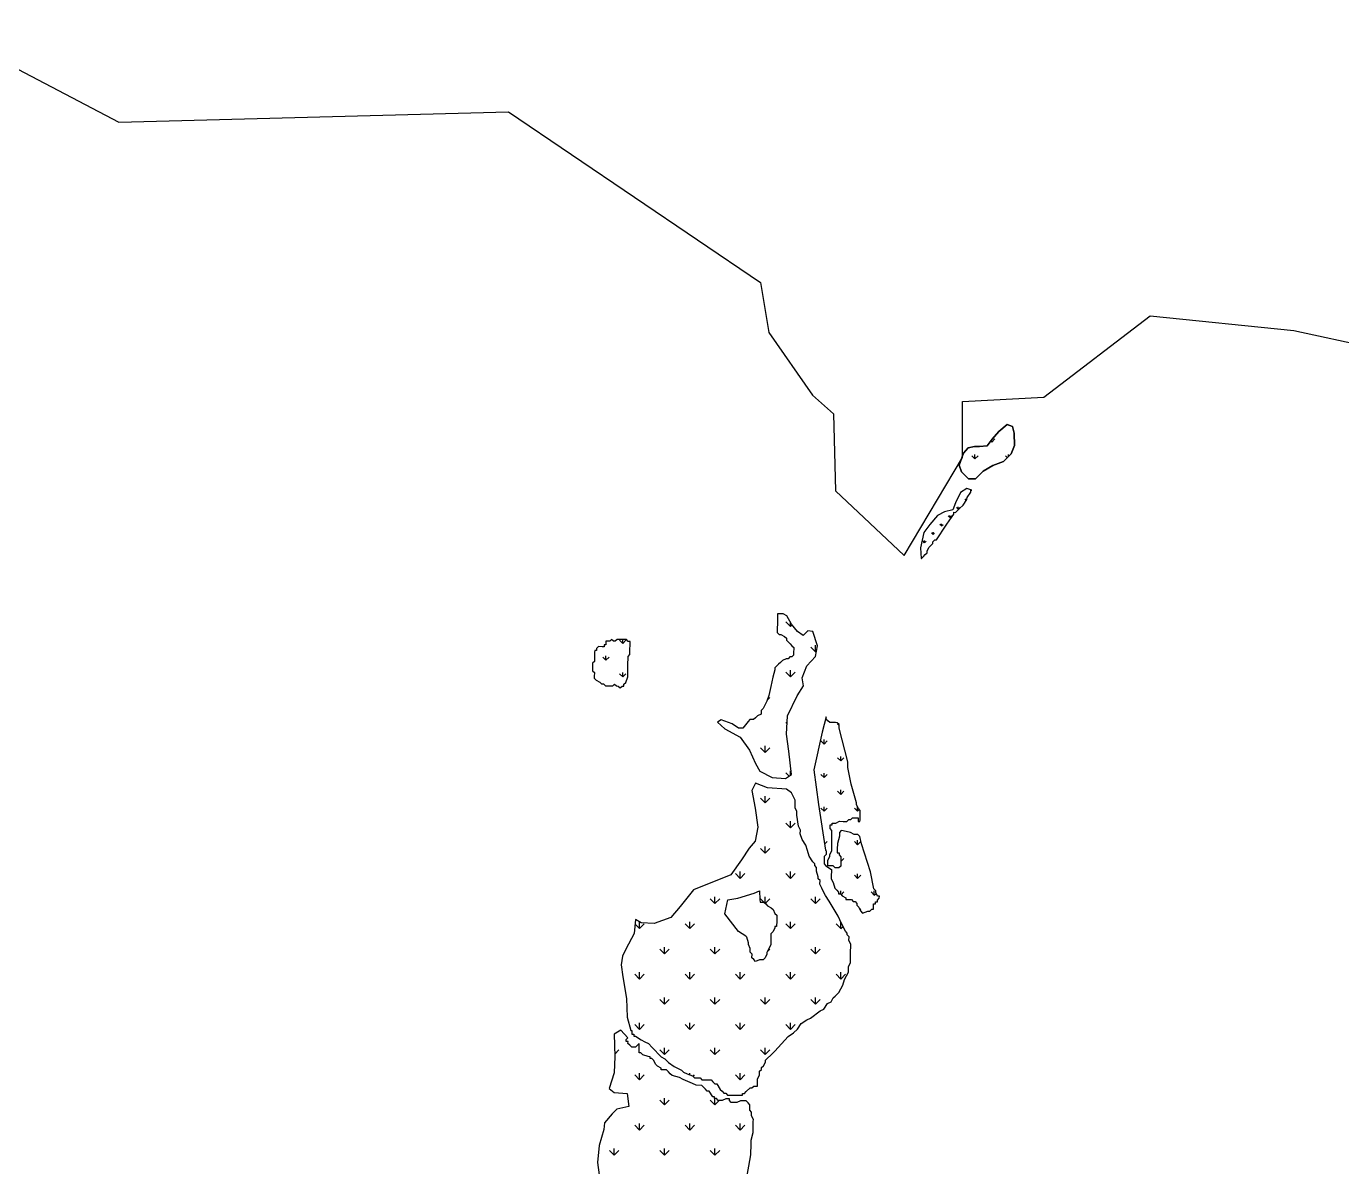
# Model space of a CAD drawing. Header units: metres. Extents: x 266585 to 279238, y 2117616 to 2127268.
# Drawn here: x 270035 to 272851, y 2122639 to 2125080 of the extents above; entities that cross this region are included whole.
import ezdxf

# ---------------------------------------------------------------- set-up
doc = ezdxf.new("R2010")
doc.units = ezdxf.units.M
doc.layers.add('MANGROOVES', color=112, linetype='Continuous')
doc.layers.add('village', color=3, linetype='Continuous')

msp = doc.modelspace()

# ---------------------------------------------------------------- linework, layer by layer
at = {"layer": 'MANGROOVES'}
for p, q in [((272117, 2124212.2), (272135.1, 2124227.5)), ((272135.1, 2124227.5), (272117, 2124212.2)), ((272135.1, 2124227.5), (272146.4, 2124223.4)), ((272146.4, 2124223.4), (272135.1, 2124227.5)), ((272102.7, 2124196), (272117, 2124212.2)), ((272117, 2124212.2), (272102.7, 2124196)), ((272146.4, 2124223.4), (272149.7, 2124208.6)), ((272149.7, 2124208.6), (272146.4, 2124223.4)), ((272149.7, 2124208.6), (272150.1, 2124182.5)), ((272150.1, 2124182.5), (272149.7, 2124208.6)), ((272041.1, 2124165.7), (272051, 2124177.3)), ((272051, 2124177.3), (272041.1, 2124165.7)), ((272051, 2124177.3), (272064.7, 2124180.6)), ((272064.7, 2124180.6), (272051, 2124177.3)), ((272064.7, 2124180.6), (272075.6, 2124180.4)), ((272075.6, 2124180.4), (272064.7, 2124180.6)), ((272075.6, 2124180.4), (272092, 2124181.4)), ((272092, 2124181.4), (272075.6, 2124180.4)), ((272092, 2124181.4), (272102.7, 2124196)), ((272102.7, 2124196), (272092, 2124181.4)), ((272150.1, 2124182.5), (272143.2, 2124164.2)), ((272143.2, 2124164.2), (272150.1, 2124182.5)), ((272031.7, 2124140.2), (272041.1, 2124165.7)), ((272041.1, 2124165.7), (272031.7, 2124140.2)), ((272126.6, 2124148.1), (272103.8, 2124139.5)), ((272103.8, 2124139.5), (272126.6, 2124148.1)), ((272143.2, 2124164.2), (272126.6, 2124148.1)), ((272126.6, 2124148.1), (272143.2, 2124164.2)), ((272037, 2124126.1), (272031.7, 2124140.2)), ((272031.7, 2124140.2), (272037, 2124126.1)), ((272051.6, 2124111.1), (272037, 2124126.1)), ((272037, 2124126.1), (272051.6, 2124111.1)), ((272083.4, 2124127.3), (272066.8, 2124110.8)), ((272066.8, 2124110.8), (272083.4, 2124127.3)), ((272103.8, 2124139.5), (272083.4, 2124127.3)), ((272083.4, 2124127.3), (272103.8, 2124139.5)), ((272048.6, 2124090.3), (272034.8, 2124081.9)), ((272048.6, 2124090.3), (272034.8, 2124081.9)), ((272058.8, 2124086.6), (272048.6, 2124090.3)), ((272058.8, 2124086.6), (272048.6, 2124090.3)), ((272066.8, 2124110.8), (272051.6, 2124111.1)), ((272051.6, 2124111.1), (272066.8, 2124110.8)), ((272056.9, 2124082.6), (272057, 2124086.6)), ((272056.9, 2124082.6), (272057, 2124086.6)), ((272057, 2124086.6), (272058.8, 2124086.6)), ((272057, 2124086.6), (272058.8, 2124086.6)), ((272023.9, 2124059.9), (272018.7, 2124044.8)), ((272023.9, 2124059.9), (272018.7, 2124044.8)), ((272034.8, 2124081.9), (272023.9, 2124059.9)), ((272034.8, 2124081.9), (272023.9, 2124059.9)), ((272040.6, 2124055), (272048.7, 2124066.8)), ((272040.6, 2124055), (272048.7, 2124066.8)), ((272048.7, 2124066.8), (272048.8, 2124070.8)), ((272048.7, 2124066.8), (272048.8, 2124070.8)), ((272048.8, 2124070.8), (272056.9, 2124082.6)), ((272048.8, 2124070.8), (272056.9, 2124082.6)), ((271985.7, 2124032.4), (271969.5, 2124013.5)), ((271985.7, 2124032.4), (271969.5, 2124013.5)), ((272000.7, 2124040.3), (271985.7, 2124032.4)), ((272000.7, 2124040.3), (271985.7, 2124032.4)), ((272018.7, 2124044.8), (272000.7, 2124040.3)), ((272018.7, 2124044.8), (272000.7, 2124040.3)), ((272012.3, 2124023.6), (272020.4, 2124035.4)), ((272012.3, 2124023.6), (272020.4, 2124035.4)), ((272020.4, 2124035.4), (272020.4, 2124039.4)), ((272020.4, 2124039.4), (272024.4, 2124039.3)), ((272020.4, 2124035.4), (272020.4, 2124039.4)), ((272020.4, 2124039.4), (272024.4, 2124039.3)), ((272024.4, 2124039.3), (272028.5, 2124043.2)), ((272024.4, 2124039.3), (272028.5, 2124043.2)), ((272028.5, 2124043.2), (272032.5, 2124047.2)), ((272028.5, 2124043.2), (272032.5, 2124047.2)), ((272032.5, 2124047.2), (272040.6, 2124055)), ((272032.5, 2124047.2), (272040.6, 2124055)), ((271969.5, 2124013.5), (271956.4, 2123996.2)), ((271969.5, 2124013.5), (271956.4, 2123996.2)), ((271983.7, 2123980.2), (272004.1, 2124011.7)), ((271983.7, 2123980.2), (272004.1, 2124011.7)), ((272004.1, 2124011.7), (272012.3, 2124023.6)), ((272004.1, 2124011.7), (272012.3, 2124023.6)), ((271956.4, 2123996.2), (271948.9, 2123963.2)), ((271956.4, 2123996.2), (271948.9, 2123963.2)), ((271967.6, 2123964.5), (271975.7, 2123972.3)), ((271967.6, 2123964.5), (271975.7, 2123972.3)), ((271975.7, 2123976.3), (271979.8, 2123980.2)), ((271975.7, 2123976.3), (271979.8, 2123980.2)), ((271975.7, 2123972.3), (271975.7, 2123976.3)), ((271975.7, 2123972.3), (271975.7, 2123976.3)), ((271979.8, 2123980.2), (271983.7, 2123980.2)), ((271979.8, 2123980.2), (271983.7, 2123980.2)), ((271948.9, 2123963.2), (271950.8, 2123940.8)), ((271948.9, 2123963.2), (271950.8, 2123940.8)), ((271951.3, 2123940.8), (271955.4, 2123944.7)), ((271951.3, 2123940.8), (271955.4, 2123944.7)), ((271955.4, 2123944.7), (271959.4, 2123948.7)), ((271955.4, 2123944.7), (271959.4, 2123948.7)), ((271959.4, 2123948.7), (271963.4, 2123952.6)), ((271959.4, 2123948.7), (271963.4, 2123952.6)), ((271963.4, 2123952.6), (271963.5, 2123956.6)), ((271963.4, 2123952.6), (271963.5, 2123956.6)), ((271963.5, 2123956.6), (271967.6, 2123964.5)), ((271963.5, 2123956.6), (271967.6, 2123964.5)), ((271950.8, 2123940.8), (271951.3, 2123940.8)), ((271950.8, 2123940.8), (271951.3, 2123940.8)), ((271642.8, 2123809.9), (271642.7, 2123801.9)), ((271642.9, 2123817.9), (271642.8, 2123809.9)), ((271643, 2123821.9), (271642.9, 2123817.9)), ((271646.9, 2123821.8), (271643, 2123821.9)), ((271650.9, 2123821.7), (271646.9, 2123821.8)), ((271654.9, 2123821.7), (271650.9, 2123821.7)), ((271662.8, 2123817.6), (271654.9, 2123821.7)), ((271673.2, 2123800), (271662.8, 2123817.6)), ((271642.5, 2123790), (271642.4, 2123786)), ((271642.4, 2123786), (271642.4, 2123782)), ((271642.4, 2123782), (271646.3, 2123778)), ((271642.7, 2123801.9), (271642.5, 2123790)), ((271646.3, 2123778), (271650.3, 2123777.9)), ((271650.3, 2123777.9), (271658.2, 2123773.8)), ((271686.1, 2123784), (271673.2, 2123800)), ((271698, 2123775.6), (271686.1, 2123784)), ((271708.1, 2123785.7), (271698, 2123775.6)), ((271718.4, 2123784.5), (271708.1, 2123785.7)), ((271728.9, 2123753.5), (271718.4, 2123784.5)), ((271259.7, 2123751.8), (271255.6, 2123747.9)), ((271255.6, 2123747.9), (271255.6, 2123743.9)), ((271267.6, 2123751.7), (271259.7, 2123751.8)), ((271271.6, 2123751.6), (271267.6, 2123751.7)), ((271271.7, 2123755.6), (271271.6, 2123751.6)), ((271275.7, 2123755.5), (271271.7, 2123755.6)), ((271275.8, 2123763.5), (271275.7, 2123759.5)), ((271275.7, 2123759.5), (271275.7, 2123755.5)), ((271279.8, 2123763.4), (271275.8, 2123763.5)), ((271283.7, 2123763.4), (271279.8, 2123763.4)), ((271287.8, 2123767.3), (271283.7, 2123763.4)), ((271291.7, 2123763.3), (271287.8, 2123767.3)), ((271295.7, 2123763.2), (271291.7, 2123763.3)), ((271299.7, 2123767.1), (271295.7, 2123763.2)), ((271303.7, 2123767.1), (271299.7, 2123767.1)), ((271311.7, 2123767), (271303.7, 2123767.1)), ((271315.6, 2123766.9), (271311.7, 2123767)), ((271319.6, 2123766.8), (271315.6, 2123766.9)), ((271323.5, 2123762.8), (271319.6, 2123766.8)), ((271327.5, 2123762.7), (271323.5, 2123762.8)), ((271327.2, 2123742.8), (271327.5, 2123758.8)), ((271327.5, 2123758.8), (271327.5, 2123762.7)), ((271658.2, 2123773.8), (271662.1, 2123769.8)), ((271662.1, 2123769.8), (271662.1, 2123765.8)), ((271662.1, 2123765.8), (271666, 2123761.8)), ((271666, 2123761.8), (271669.9, 2123757.7)), ((271669.9, 2123757.7), (271673.8, 2123753.7)), ((271673.8, 2123753.7), (271677.7, 2123749.7)), ((271677.7, 2123749.7), (271677.7, 2123745.7)), ((271724.1, 2123730.8), (271728.9, 2123753.5)), ((271251.2, 2123720.1), (271247.2, 2123716.1)), ((271251.3, 2123724), (271251.2, 2123720.1)), ((271251.4, 2123732), (271251.3, 2123724)), ((271251.5, 2123736), (271251.4, 2123732)), ((271251.6, 2123743.9), (271251.5, 2123740)), ((271251.5, 2123740), (271251.5, 2123736)), ((271255.6, 2123743.9), (271251.6, 2123743.9)), ((271322.7, 2123707.1), (271322.9, 2123719)), ((271322.9, 2123719), (271323, 2123723)), ((271323, 2123727), (271323.1, 2123731)), ((271323, 2123723), (271323, 2123727)), ((271323.1, 2123731), (271327.1, 2123734.9)), ((271327.1, 2123734.9), (271327.2, 2123742.8)), ((271649.4, 2123718.2), (271645.4, 2123714.3)), ((271653.5, 2123722.1), (271649.4, 2123718.2)), ((271661.5, 2123726), (271653.5, 2123722.1)), ((271665.5, 2123725.9), (271661.5, 2123726)), ((271669.5, 2123729.9), (271665.5, 2123725.9)), ((271673.5, 2123729.8), (271669.5, 2123729.9)), ((271677.5, 2123733.7), (271673.5, 2123729.8)), ((271677.6, 2123737.7), (271677.5, 2123733.7)), ((271677.7, 2123745.7), (271677.6, 2123741.7)), ((271677.6, 2123741.7), (271677.6, 2123737.7)), ((271706, 2123710.5), (271724.1, 2123730.8)), ((271247.1, 2123708.2), (271247, 2123704.2)), ((271247, 2123704.2), (271247, 2123700.2)), ((271247, 2123700.2), (271250.9, 2123696.2)), ((271247.2, 2123716.1), (271247.1, 2123712.2)), ((271247.1, 2123712.2), (271247.1, 2123708.2)), ((271250.9, 2123696.2), (271250.8, 2123688.2)), ((271322.4, 2123687.2), (271322.6, 2123695.1)), ((271322.6, 2123699.1), (271322.7, 2123707.1)), ((271322.6, 2123695.1), (271322.6, 2123699.1)), ((271637.2, 2123702.5), (271633, 2123686.6)), ((271637.3, 2123706.4), (271637.2, 2123702.5)), ((271641.3, 2123710.4), (271637.3, 2123706.4)), ((271645.4, 2123714.3), (271641.3, 2123710.4)), ((271695.6, 2123685.1), (271706, 2123710.5)), ((271250.8, 2123688.2), (271250.7, 2123684.2)), ((271250.7, 2123684.2), (271254.6, 2123680.2)), ((271254.6, 2123680.2), (271262.5, 2123676.1)), ((271262.5, 2123676.1), (271266.5, 2123672)), ((271266.5, 2123672), (271270.5, 2123672)), ((271270.5, 2123672), (271274.4, 2123667.9)), ((271274.4, 2123667.9), (271286.3, 2123667.8)), ((271286.3, 2123667.8), (271290.3, 2123667.7)), ((271290.3, 2123667.7), (271294.3, 2123671.6)), ((271294.3, 2123671.6), (271298.3, 2123667.6)), ((271298.3, 2123667.6), (271302.2, 2123667.5)), ((271302.2, 2123667.5), (271306.2, 2123663.5)), ((271306.2, 2123663.5), (271310.2, 2123667.4)), ((271310.2, 2123667.4), (271314.2, 2123667.4)), ((271314.2, 2123671.3), (271318.3, 2123675.3)), ((271314.2, 2123667.4), (271314.2, 2123671.3)), ((271318.3, 2123675.3), (271322.4, 2123687.2)), ((271628.7, 2123666.7), (271624.5, 2123646.9)), ((271633, 2123686.6), (271628.7, 2123666.7)), ((271685.4, 2123646.8), (271698.4, 2123667.6)), ((271698.4, 2123667.6), (271695.6, 2123685.1)), ((271620.3, 2123635), (271612.1, 2123619.2)), ((271624.5, 2123646.9), (271620.3, 2123635)), ((271664.4, 2123603.7), (271685.4, 2123646.8)), ((271608, 2123607.3), (271600, 2123603.4)), ((271608.1, 2123615.3), (271608, 2123607.3)), ((271612.1, 2123619.2), (271608.1, 2123615.3)), ((271522.3, 2123595.2), (271514.6, 2123589.8)), ((271514.6, 2123589.8), (271530.6, 2123576.1)), ((271545.9, 2123586.6), (271522.3, 2123595.2)), ((271559.2, 2123577.1), (271545.9, 2123586.6)), ((271568.8, 2123577.6), (271559.2, 2123577.1)), ((271579.9, 2123591.8), (271568.8, 2123577.6)), ((271583.9, 2123595.7), (271579.9, 2123591.8)), ((271591.9, 2123595.6), (271583.9, 2123595.7)), ((271595.9, 2123599.5), (271591.9, 2123595.6)), ((271600, 2123603.4), (271595.9, 2123599.5)), ((271662.5, 2123564.5), (271664.4, 2123603.7)), ((271747.3, 2123601.3), (271738.6, 2123569)), ((271747.2, 2123597.3), (271747.3, 2123601.3)), ((271751.1, 2123593.3), (271747.2, 2123597.3)), ((271755, 2123589.2), (271751.1, 2123593.3)), ((271763, 2123589.1), (271755, 2123589.2)), ((271767, 2123589.1), (271763, 2123589.1)), ((271771, 2123589), (271767, 2123589.1)), ((271774.9, 2123585), (271771, 2123589)), ((271774.8, 2123577), (271774.9, 2123585)), ((271530.6, 2123576.1), (271563.4, 2123557.7)), ((271563.4, 2123557.7), (271583.2, 2123529.9)), ((271667.1, 2123528.4), (271662.5, 2123564.5)), ((271738.6, 2123569), (271720.9, 2123488.4)), ((271793.6, 2123505), (271774.8, 2123577)), ((271583.2, 2123529.9), (271595.6, 2123501.9)), ((271672.9, 2123477.8), (271667.1, 2123528.4)), ((271595.6, 2123501.9), (271605.3, 2123484.9)), ((271793.5, 2123493.1), (271793.6, 2123505)), ((271800.9, 2123457.1), (271793.5, 2123493.1)), ((271605.3, 2123484.9), (271631.9, 2123471.8)), ((271631.9, 2123471.8), (271660.1, 2123469.4)), ((271660.1, 2123469.4), (271672.9, 2123477.8)), ((271720.9, 2123488.4), (271730.8, 2123413.7)), ((271595.8, 2123459.8), (271588.4, 2123444.1)), ((271588.4, 2123444.1), (271595.5, 2123405.7)), ((271621.9, 2123449.6), (271595.8, 2123459.8)), ((271662.4, 2123446.8), (271621.9, 2123449.6)), ((271673.2, 2123439.1), (271662.4, 2123446.8)), ((271680.9, 2123423), (271673.2, 2123439.1)), ((271812.3, 2123417.1), (271800.9, 2123457.1)), ((271680.7, 2123407.1), (271680.9, 2123423)), ((271730.8, 2123413.7), (271745.8, 2123315.8)), ((271812.2, 2123413.2), (271812.3, 2123417.1)), ((271816.1, 2123405.1), (271812.2, 2123413.2)), ((271595.5, 2123405.7), (271601, 2123365.7)), ((271684.6, 2123399.1), (271680.7, 2123407.1)), ((271684.4, 2123391.1), (271684.6, 2123399.1)), ((271688.1, 2123367.2), (271684.4, 2123391.1)), ((271791.8, 2123377.6), (271795.8, 2123381.5)), ((271795.8, 2123381.5), (271799.8, 2123381.5)), ((271799.8, 2123381.5), (271803.8, 2123385.4)), ((271803.8, 2123385.4), (271807.8, 2123385.3)), ((271807.8, 2123385.3), (271811.8, 2123385.3)), ((271811.8, 2123385.3), (271815.8, 2123385.2)), ((271815.8, 2123385.2), (271815.7, 2123377.3)), ((271820, 2123401.1), (271816.1, 2123405.1)), ((271819.6, 2123377.2), (271819.7, 2123381.2)), ((271819.7, 2123385.2), (271819.9, 2123393.1)), ((271819.7, 2123381.2), (271819.7, 2123385.2)), ((271819.9, 2123397.1), (271820, 2123401.1)), ((271819.9, 2123393.1), (271819.9, 2123397.1)), ((271601, 2123365.7), (271595.1, 2123335.7)), ((271691.9, 2123359.2), (271688.1, 2123367.2)), ((271691.8, 2123351.2), (271691.9, 2123359.2)), ((271755.7, 2123362.2), (271755.8, 2123366.2)), ((271759.6, 2123358.2), (271755.7, 2123362.2)), ((271755.8, 2123366.2), (271755.8, 2123370.2)), ((271755.8, 2123370.2), (271759.8, 2123370.1)), ((271759.4, 2123342.2), (271759.6, 2123354.2)), ((271759.6, 2123354.2), (271759.6, 2123358.2)), ((271759.8, 2123370.1), (271759.9, 2123374.1)), ((271759.9, 2123374.1), (271763.8, 2123374)), ((271763.8, 2123374), (271767.8, 2123374)), ((271767.8, 2123374), (271775.8, 2123377.9)), ((271775.5, 2123354), (271775.4, 2123346)), ((271779.5, 2123357.9), (271775.5, 2123354)), ((271775.8, 2123377.9), (271783.8, 2123377.7)), ((271783.5, 2123357.8), (271779.5, 2123357.9)), ((271799.4, 2123353.6), (271783.5, 2123357.8)), ((271783.8, 2123377.7), (271787.8, 2123377.7)), ((271787.8, 2123377.7), (271791.8, 2123377.6)), ((271807.3, 2123349.5), (271799.4, 2123353.6)), ((271815.7, 2123377.3), (271819.6, 2123377.2)), ((271595.1, 2123335.7), (271582.2, 2123320.5)), ((271695.6, 2123339.2), (271691.8, 2123351.2)), ((271703.4, 2123327.1), (271695.6, 2123339.2)), ((271707.2, 2123315.1), (271703.4, 2123327.1)), ((271759, 2123314.4), (271759.4, 2123342.2)), ((271771.2, 2123330.1), (271771, 2123318.2)), ((271775.4, 2123346), (271771.2, 2123330.1)), ((271811.3, 2123349.5), (271807.3, 2123349.5)), ((271815.2, 2123349.4), (271811.3, 2123349.5)), ((271819.2, 2123345.4), (271815.2, 2123349.4)), ((271822.9, 2123329.4), (271819.2, 2123345.4)), ((271841.9, 2123269.4), (271822.9, 2123329.4)), ((271582.2, 2123320.5), (271565.6, 2123295.3)), ((271711, 2123303.1), (271707.2, 2123315.1)), ((271718.8, 2123291.1), (271711, 2123303.1)), ((271742.9, 2123302.7), (271742.8, 2123298.7)), ((271742.8, 2123298.7), (271742.8, 2123294.7)), ((271746.9, 2123306.6), (271742.9, 2123302.7)), ((271745.8, 2123315.8), (271747, 2123314.6)), ((271747, 2123314.6), (271746.9, 2123306.6)), ((271750.7, 2123294.6), (271754.8, 2123302.5)), ((271754.8, 2123302.5), (271754.9, 2123306.5)), ((271754.9, 2123306.5), (271759, 2123314.4)), ((271771, 2123318.2), (271770.9, 2123310.2)), ((271770.9, 2123310.2), (271774.9, 2123310.2)), ((271774.9, 2123310.2), (271774.8, 2123306.2)), ((271774.8, 2123306.2), (271778.7, 2123302.1)), ((271778.7, 2123298.2), (271778.6, 2123294.2)), ((271778.7, 2123302.1), (271778.7, 2123298.2)), ((271565.6, 2123295.3), (271543.3, 2123263.2)), ((271722.7, 2123287), (271718.8, 2123291.1)), ((271722.7, 2123283), (271722.7, 2123287)), ((271726.6, 2123279), (271722.7, 2123283)), ((271726.5, 2123271), (271726.6, 2123279)), ((271730.3, 2123259), (271726.5, 2123271)), ((271742.8, 2123294.7), (271742.7, 2123290.7)), ((271742.7, 2123290.7), (271742.7, 2123286.7)), ((271742.7, 2123286.7), (271746.6, 2123282.7)), ((271746.6, 2123282.7), (271758.4, 2123274.6)), ((271750.6, 2123286.6), (271750.7, 2123290.6)), ((271750.6, 2123282.6), (271750.6, 2123286.6)), ((271762.5, 2123282.5), (271750.6, 2123282.6)), ((271750.7, 2123290.6), (271750.7, 2123294.6)), ((271758.3, 2123270.6), (271758.2, 2123262.6)), ((271758.4, 2123274.6), (271758.3, 2123270.6)), ((271766.4, 2123278.4), (271762.5, 2123282.5)), ((271770.4, 2123278.4), (271766.4, 2123278.4)), ((271774.4, 2123278.3), (271770.4, 2123278.4)), ((271778.4, 2123282.2), (271774.4, 2123278.3)), ((271778.5, 2123286.2), (271778.4, 2123282.2)), ((271778.6, 2123294.2), (271778.5, 2123286.2)), ((271849.4, 2123233.4), (271841.9, 2123269.4)), ((271543.3, 2123263.2), (271463.1, 2123231.1)), ((271730.2, 2123255.1), (271730.3, 2123259)), ((271734.2, 2123251), (271730.2, 2123255.1)), ((271734, 2123243.1), (271734.2, 2123251)), ((271737.9, 2123235), (271734, 2123243.1)), ((271758.2, 2123258.6), (271758.1, 2123254.6)), ((271758.1, 2123254.6), (271762, 2123246.6)), ((271758.2, 2123262.6), (271758.2, 2123258.6)), ((271762, 2123246.6), (271765.8, 2123234.6)), ((271463.1, 2123231.1), (271434.7, 2123195.7)), ((271537, 2123209.7), (271558, 2123213.3)), ((271558, 2123213.3), (271592.9, 2123223.8)), ((271592.9, 2123223.8), (271604.4, 2123229)), ((271604.4, 2123229), (271605.3, 2123210.5)), ((271741.8, 2123227), (271737.9, 2123235)), ((271745.6, 2123219), (271741.8, 2123227)), ((271753.4, 2123206.9), (271745.6, 2123219)), ((271765.8, 2123234.6), (271769.7, 2123230.6)), ((271769.7, 2123230.6), (271773.6, 2123226.5)), ((271773.6, 2123226.5), (271773.6, 2123222.6)), ((271773.6, 2123222.6), (271777.6, 2123222.5)), ((271777.6, 2123222.5), (271781.5, 2123218.5)), ((271781.5, 2123218.5), (271789.4, 2123214.4)), ((271789.4, 2123214.4), (271789.3, 2123210.4)), ((271853.3, 2123229.4), (271849.4, 2123233.4)), ((271853.2, 2123225.4), (271853.3, 2123229.4)), ((271857.1, 2123217.4), (271853.2, 2123225.4)), ((271857, 2123209.4), (271861, 2123213.3)), ((271861.1, 2123217.3), (271857.1, 2123217.4)), ((271861, 2123213.3), (271861.1, 2123217.3)), ((271434.7, 2123195.7), (271414.5, 2123172.1)), ((271530.5, 2123179.5), (271537, 2123209.7)), ((271605.3, 2123210.5), (271606.1, 2123205.1)), ((271606.1, 2123205.1), (271606.1, 2123205.1)), ((271606.1, 2123205.1), (271610.1, 2123205)), ((271610.1, 2123205), (271614, 2123205)), ((271614, 2123205), (271618, 2123200.9)), ((271618, 2123200.9), (271621.9, 2123196.9)), ((271621.9, 2123196.9), (271629.8, 2123192.8)), ((271629.8, 2123192.8), (271633.7, 2123188.8)), ((271633.7, 2123188.8), (271637.6, 2123180.7)), ((271772.9, 2123174.8), (271753.4, 2123206.9)), ((271789.3, 2123210.4), (271793.3, 2123210.3)), ((271793.3, 2123210.3), (271797.3, 2123210.3)), ((271797.3, 2123210.3), (271801.3, 2123210.2)), ((271801.3, 2123210.2), (271805.2, 2123206.2)), ((271805.2, 2123206.2), (271809.2, 2123206.1)), ((271809.2, 2123206.1), (271813.1, 2123202.1)), ((271813.1, 2123202.1), (271813, 2123198.1)), ((271813, 2123198.1), (271817, 2123194.1)), ((271817, 2123194.1), (271820.8, 2123186)), ((271820.8, 2123186), (271825.2, 2123181.5)), ((271825.2, 2123181.5), (271836.7, 2123185.8)), ((271836.7, 2123185.8), (271840.7, 2123185.7)), ((271840.7, 2123185.7), (271844.8, 2123189.7)), ((271844.8, 2123189.7), (271848.7, 2123189.6)), ((271848.7, 2123189.6), (271848.8, 2123193.6)), ((271848.8, 2123193.6), (271848.9, 2123201.5)), ((271848.9, 2123201.5), (271852.9, 2123201.5)), ((271852.9, 2123201.5), (271853, 2123205.5)), ((271853, 2123205.5), (271856.9, 2123205.4)), ((271856.9, 2123205.4), (271857, 2123209.4)), ((271339, 2123167.5), (271335.8, 2123137.5)), ((271350.8, 2123160.5), (271339, 2123167.5)), ((271378.9, 2123159), (271350.8, 2123160.5)), ((271414.5, 2123172.1), (271378.9, 2123159)), ((271559.2, 2123142.2), (271530.5, 2123179.5)), ((271637.6, 2123180.7), (271641.5, 2123176.7)), ((271641.2, 2123156.8), (271641.1, 2123152.8)), ((271641.3, 2123160.8), (271641.2, 2123156.8)), ((271641.4, 2123168.7), (271641.3, 2123160.8)), ((271641.5, 2123176.7), (271641.4, 2123172.7)), ((271641.4, 2123172.7), (271641.4, 2123168.7)), ((271776.7, 2123166.8), (271772.9, 2123174.8)), ((271784.5, 2123150.7), (271776.7, 2123166.8)), ((271335.8, 2123137.5), (271318.5, 2123104)), ((271575.1, 2123131.9), (271559.2, 2123142.2)), ((271577.1, 2123129.9), (271575.1, 2123131.9)), ((271580.9, 2123117.9), (271577.1, 2123129.9)), ((271628.9, 2123133.1), (271628.7, 2123121.1)), ((271629, 2123137.1), (271628.9, 2123133.1)), ((271633, 2123141), (271629, 2123137.1)), ((271637.1, 2123148.9), (271633, 2123141)), ((271637.2, 2123152.9), (271637.1, 2123148.9)), ((271641.1, 2123152.8), (271637.2, 2123152.9)), ((271788.3, 2123142.7), (271784.5, 2123150.7)), ((271792.3, 2123138.7), (271788.3, 2123142.7)), ((271792.2, 2123134.7), (271792.3, 2123138.7)), ((271796.1, 2123130.6), (271792.2, 2123134.7)), ((271796, 2123122.7), (271796.1, 2123130.6)), ((271318.5, 2123104), (271311, 2123089.1)), ((271580.8, 2123113.9), (271580.9, 2123117.9)), ((271584.7, 2123105.8), (271580.8, 2123113.9)), ((271584.6, 2123097.9), (271584.7, 2123105.8)), ((271624.5, 2123105.3), (271620.4, 2123097.4)), ((271628.6, 2123113.2), (271624.5, 2123105.3)), ((271628.7, 2123117.2), (271628.6, 2123113.2)), ((271628.7, 2123121.1), (271628.7, 2123117.2)), ((271799.9, 2123114.6), (271796, 2123122.7)), ((271799.5, 2123086.8), (271799.6, 2123098.7)), ((271799.6, 2123098.7), (271799.8, 2123110.7)), ((271799.8, 2123110.7), (271799.9, 2123114.6)), ((271311, 2123089.1), (271308.4, 2123070.4)), ((271308.4, 2123070.4), (271311.5, 2123045)), ((271588.5, 2123093.8), (271584.6, 2123097.9)), ((271588.4, 2123085.9), (271588.5, 2123093.8)), ((271592.3, 2123081.8), (271588.4, 2123085.9)), ((271596.2, 2123077.8), (271592.3, 2123081.8)), ((271604.3, 2123081.7), (271596.2, 2123077.8)), ((271608.2, 2123081.6), (271604.3, 2123081.7)), ((271612.2, 2123081.5), (271608.2, 2123081.6)), ((271616.3, 2123085.5), (271612.2, 2123081.5)), ((271620.4, 2123093.4), (271616.3, 2123085.5)), ((271620.4, 2123097.4), (271620.4, 2123093.4)), ((271795.2, 2123066.9), (271799.3, 2123074.8)), ((271799.3, 2123078.8), (271799.5, 2123086.8)), ((271799.3, 2123074.8), (271799.3, 2123078.8)), ((271311.5, 2123045), (271320, 2122998.9)), ((271786.8, 2123039.2), (271790.9, 2123047.1)), ((271790.9, 2123047.1), (271795, 2123055)), ((271795, 2123055), (271795.1, 2123062.9)), ((271795.1, 2123062.9), (271795.2, 2123066.9)), ((271774.5, 2123011.5), (271778.6, 2123019.4)), ((271778.6, 2123019.4), (271782.7, 2123027.3)), ((271782.7, 2123027.3), (271786.8, 2123039.2)), ((271320, 2122998.9), (271321, 2122958.3)), ((271742.1, 2122976.1), (271750.2, 2122987.9)), ((271750.2, 2122987.9), (271758.2, 2122991.8)), ((271758.2, 2122991.8), (271762.3, 2122999.7)), ((271762.3, 2122999.7), (271766.4, 2123003.6)), ((271766.4, 2123003.6), (271774.5, 2123011.5)), ((271321, 2122958.3), (271329.2, 2122930.4)), ((271713.9, 2122956.6), (271734.1, 2122972.2)), ((271734.1, 2122972.2), (271742.1, 2122976.1)), ((271307.3, 2122930.5), (271293.5, 2122922.4)), ((271322.8, 2122914.2), (271307.3, 2122930.5)), ((271329.2, 2122930.4), (271331.3, 2122930.3)), ((271331.3, 2122930.3), (271331.2, 2122926.4)), ((271677.6, 2122925.3), (271685.7, 2122933.1)), ((271685.7, 2122933.1), (271693.9, 2122944.9)), ((271693.9, 2122944.9), (271705.9, 2122952.7)), ((271705.9, 2122952.7), (271713.9, 2122956.6)), ((271293.5, 2122922.4), (271294.5, 2122874.3)), ((271319, 2122910.6), (271322.8, 2122914.2)), ((271319, 2122906.6), (271319, 2122910.6)), ((271323, 2122906.6), (271319, 2122906.6)), ((271322.9, 2122902.6), (271323, 2122906.6)), ((271326.8, 2122898.5), (271322.9, 2122902.6)), ((271331.2, 2122926.4), (271331.2, 2122922.4)), ((271331.2, 2122922.4), (271335.1, 2122922.3)), ((271335.1, 2122922.3), (271335.1, 2122918.3)), ((271335.1, 2122918.3), (271339.1, 2122918.3)), ((271339.1, 2122918.3), (271350.9, 2122910.1)), ((271346.8, 2122902.2), (271342.8, 2122898.3)), ((271346.7, 2122898.2), (271346.8, 2122902.2)), ((271350.9, 2122910.1), (271358.8, 2122906)), ((271358.8, 2122906), (271366.7, 2122901.9)), ((271366.7, 2122901.9), (271374.6, 2122893.9)), ((271637.2, 2122886), (271665.6, 2122917.5)), ((271665.6, 2122917.5), (271677.6, 2122925.3)), ((271294.5, 2122874.3), (271293.3, 2122839.4)), ((271330.8, 2122894.5), (271326.8, 2122898.5)), ((271334.7, 2122894.4), (271330.8, 2122894.5)), ((271338.7, 2122894.4), (271334.7, 2122894.4)), ((271342.8, 2122898.3), (271338.7, 2122894.4)), ((271346.5, 2122882.3), (271346.6, 2122886.3)), ((271350.5, 2122882.3), (271346.5, 2122882.3)), ((271346.6, 2122890.3), (271346.7, 2122894.3)), ((271346.6, 2122886.3), (271346.6, 2122890.3)), ((271346.7, 2122894.3), (271346.7, 2122898.2)), ((271354.4, 2122878.2), (271350.5, 2122882.3)), ((271366.3, 2122874.1), (271354.4, 2122878.2)), ((271370.3, 2122874), (271366.3, 2122874.1)), ((271370.2, 2122870), (271370.3, 2122874)), ((271374.6, 2122893.9), (271394.2, 2122873.7)), ((271394.2, 2122873.7), (271402.1, 2122869.6)), ((271621.1, 2122870.3), (271629.2, 2122878.2)), ((271629.2, 2122878.2), (271637.2, 2122886)), ((271374.2, 2122870), (271370.2, 2122870)), ((271378.1, 2122865.9), (271374.2, 2122870)), ((271382, 2122857.9), (271378.1, 2122865.9)), ((271385.9, 2122853.9), (271382, 2122857.9)), ((271393.8, 2122849.8), (271385.9, 2122853.9)), ((271393.8, 2122845.8), (271393.8, 2122849.8)), ((271397.7, 2122845.7), (271393.8, 2122845.8)), ((271401.7, 2122845.7), (271397.7, 2122845.7)), ((271405.7, 2122845.6), (271401.7, 2122845.7)), ((271402.1, 2122869.6), (271409.9, 2122861.5)), ((271409.6, 2122841.6), (271405.7, 2122845.6)), ((271409.9, 2122861.5), (271421.7, 2122853.3)), ((271421.7, 2122853.3), (271437.6, 2122845.1)), ((271437.6, 2122845.1), (271441.5, 2122841.1)), ((271604.8, 2122842.7), (271608.8, 2122846.6)), ((271608.8, 2122846.6), (271608.9, 2122850.6)), ((271608.9, 2122850.6), (271612.9, 2122854.5)), ((271612.9, 2122854.5), (271617, 2122862.4)), ((271617, 2122866.4), (271621.1, 2122870.3)), ((271617, 2122862.4), (271617, 2122866.4)), ((271293.3, 2122839.4), (271282.5, 2122805.6)), ((271413.5, 2122837.5), (271409.6, 2122841.6)), ((271417.5, 2122833.5), (271413.5, 2122837.5)), ((271433.3, 2122829.3), (271417.5, 2122833.5)), ((271441.2, 2122825.2), (271433.3, 2122829.3)), ((271461, 2122816.9), (271441.2, 2122825.2)), ((271441.5, 2122841.1), (271449.4, 2122837)), ((271449.4, 2122837), (271461.3, 2122832.9)), ((271468.9, 2122812.8), (271461, 2122816.9)), ((271461.3, 2122832.9), (271465.2, 2122828.8)), ((271465.2, 2122828.8), (271473.1, 2122828.7)), ((271473.1, 2122828.7), (271477.1, 2122828.6)), ((271477.1, 2122828.6), (271481.1, 2122824.6)), ((271481.1, 2122824.6), (271485, 2122824.5)), ((271485, 2122824.5), (271489, 2122824.5)), ((271489, 2122824.5), (271497, 2122824.4)), ((271497, 2122824.4), (271501, 2122824.3)), ((271501, 2122824.3), (271504.9, 2122820.3)), ((271504.9, 2122820.3), (271508.8, 2122816.2)), ((271600.3, 2122810.9), (271600.5, 2122826.8)), ((271600.5, 2122826.8), (271604.6, 2122834.7)), ((271604.6, 2122834.7), (271604.7, 2122838.7)), ((271604.7, 2122838.7), (271604.8, 2122842.7)), ((271282.5, 2122805.6), (271293.5, 2122797.5)), ((271293.5, 2122797.5), (271321.3, 2122795.1)), ((271321.3, 2122795.1), (271324.9, 2122767.1)), ((271480.9, 2122812.7), (271468.9, 2122812.8)), ((271484.8, 2122808.6), (271480.9, 2122812.7)), ((271488.7, 2122804.6), (271484.8, 2122808.6)), ((271492.6, 2122800.5), (271488.7, 2122804.6)), ((271496.6, 2122800.5), (271492.6, 2122800.5)), ((271504.4, 2122788.4), (271496.6, 2122800.5)), ((271508.8, 2122816.2), (271512.8, 2122816.2)), ((271512.8, 2122816.2), (271520.6, 2122804.1)), ((271520.6, 2122804.1), (271524.5, 2122800.1)), ((271524.5, 2122800.1), (271528.4, 2122796)), ((271528.4, 2122796), (271532.4, 2122796)), ((271532.4, 2122796), (271536.3, 2122791.9)), ((271536.3, 2122791.9), (271540.3, 2122791.9)), ((271540.3, 2122791.9), (271544.3, 2122791.8)), ((271544.3, 2122791.8), (271548.3, 2122791.8)), ((271548.3, 2122791.8), (271552.2, 2122791.7)), ((271552.2, 2122791.7), (271556.2, 2122791.6)), ((271556.2, 2122791.6), (271560.2, 2122791.6)), ((271560.2, 2122791.6), (271564.2, 2122791.5)), ((271564.2, 2122791.5), (271568.2, 2122791.5)), ((271568.2, 2122791.5), (271568.2, 2122795.4)), ((271568.2, 2122795.4), (271572.2, 2122795.4)), ((271572.2, 2122795.4), (271576.2, 2122799.3)), ((271576.2, 2122799.3), (271584.3, 2122807.2)), ((271584.3, 2122807.2), (271588.3, 2122807.1)), ((271588.3, 2122807.1), (271592.3, 2122811)), ((271592.3, 2122811), (271596.3, 2122811)), ((271596.3, 2122811), (271600.3, 2122810.9)), ((271299, 2122761.5), (271288.9, 2122751.7)), ((271324.9, 2122767.1), (271299, 2122761.5)), ((271508.4, 2122788.4), (271504.4, 2122788.4)), ((271508.3, 2122784.4), (271508.4, 2122788.4)), ((271512.3, 2122784.3), (271508.3, 2122784.4)), ((271516.2, 2122780.3), (271512.3, 2122784.3)), ((271520.2, 2122780.2), (271516.2, 2122780.3)), ((271524.2, 2122780.2), (271520.2, 2122780.2)), ((271532.2, 2122784), (271524.2, 2122780.2)), ((271536.2, 2122784), (271532.2, 2122784)), ((271540.2, 2122783.9), (271536.2, 2122784)), ((271540.1, 2122779.9), (271540.2, 2122783.9)), ((271544.1, 2122775.9), (271540.1, 2122779.9)), ((271548, 2122775.8), (271544.1, 2122775.9)), ((271552, 2122775.8), (271548, 2122775.8)), ((271556, 2122775.7), (271552, 2122775.8)), ((271564, 2122779.6), (271556, 2122775.7)), ((271568, 2122779.5), (271564, 2122779.6)), ((271572, 2122779.5), (271568, 2122779.5)), ((271576, 2122779.4), (271572, 2122779.5)), ((271579.9, 2122775.4), (271576, 2122779.4)), ((271583.8, 2122771.3), (271579.9, 2122775.4)), ((271583.6, 2122759.4), (271583.7, 2122763.4)), ((271583.7, 2122767.3), (271583.8, 2122771.3)), ((271583.7, 2122763.4), (271583.7, 2122767.3)), ((271288.9, 2122751.7), (271272.6, 2122732.1)), ((271587.6, 2122755.3), (271583.6, 2122759.4)), ((271587.4, 2122747.4), (271587.6, 2122755.3)), ((271591.3, 2122739.4), (271587.4, 2122747.4)), ((271591.2, 2122735.4), (271591.3, 2122739.4)), ((271591.2, 2122731.4), (271591.2, 2122735.4)), ((271271.4, 2122718.4), (271261.2, 2122683.6)), ((271272.6, 2122732.1), (271271.4, 2122718.4)), ((271586.7, 2122695.6), (271590.9, 2122711.5)), ((271590.9, 2122711.5), (271591, 2122719.4)), ((271591, 2122719.4), (271591.1, 2122723.4)), ((271591.1, 2122727.4), (271591.2, 2122731.4)), ((271591.1, 2122723.4), (271591.1, 2122727.4)), ((271261.2, 2122683.6), (271257.6, 2122647.7)), ((271586.2, 2122663.8), (271586.6, 2122687.6)), ((271586.6, 2122687.6), (271586.7, 2122695.6)), ((271257.6, 2122647.7), (271263.1, 2122605.7)), ((271581.9, 2122639.9), (271586.2, 2122663.8)), ((271577.6, 2122616.1), (271581.9, 2122639.9))]:
    msp.add_line(p, q, dxfattribs=at)
at = {"layer": 'MANGROOVES', "linetype": 'Continuous'}
for p, q in [((272137.7, 2124225.7), (272136.3, 2124227)), ((272137.7, 2124225.7), (272137.7, 2124226.6)), ((272137.7, 2124225.7), (272138.3, 2124226.3)), ((272101.8, 2124189.8), (272099.7, 2124191.9)), ((272101.8, 2124189.8), (272108.5, 2124196.5)), ((272101.8, 2124189.8), (272101.8, 2124194.7)), ((272065.8, 2124153.9), (272059.1, 2124160.6)), ((272065.8, 2124153.9), (272065.8, 2124163.4)), ((272065.8, 2124153.9), (272072.6, 2124160.6)), ((272135.1, 2124156.4), (272130.9, 2124160.6)), ((272137.7, 2124158.9), (272137.7, 2124163.4)), ((272047.2, 2124064.7), (272044.5, 2124067.4)), ((272047.9, 2124065.6), (272047.9, 2124068.8)), ((272012, 2124028.1), (272008.6, 2124031.5)), ((272012, 2124028.1), (272012, 2124032.9)), ((272012, 2124028.1), (272015.3, 2124031.5)), ((272029.9, 2124046.1), (272026.6, 2124049.5)), ((272029.9, 2124046.1), (272029.9, 2124050.9)), ((272029.9, 2124046.1), (272033.3, 2124049.5)), ((271994, 2124010.2), (271990.6, 2124013.5)), ((271994, 2124010.2), (271994, 2124014.9)), ((271994, 2124010.2), (271997.4, 2124013.5)), ((271958.1, 2123974.3), (271954.7, 2123977.6)), ((271958.1, 2123974.3), (271958.1, 2123979)), ((271958.1, 2123974.3), (271961.4, 2123977.6)), ((271976, 2123992.2), (271972.7, 2123995.6)), ((271976, 2123992.2), (271976, 2123997)), ((271976, 2123992.2), (271979.4, 2123995.6)), ((271670.7, 2123794.7), (271660.6, 2123804.8)), ((271670.7, 2123794.7), (271670.7, 2123804.2)), ((271670.7, 2123794.7), (271674.5, 2123798.4)), ((271311.5, 2123758.7), (271304.8, 2123765.5)), ((271311.5, 2123758.7), (271311.5, 2123767)), ((271311.5, 2123758.7), (271318.2, 2123765.5)), ((271724.6, 2123740.8), (271714.5, 2123750.9)), ((271724.6, 2123740.8), (271724.6, 2123755.1)), ((271275.6, 2123722.8), (271268.8, 2123729.5)), ((271275.6, 2123722.8), (271275.6, 2123732.3)), ((271275.6, 2123722.8), (271282.3, 2123729.5)), ((271724.6, 2123740.8), (271726.7, 2123742.9)), ((271311.5, 2123686.9), (271304.8, 2123693.6)), ((271311.5, 2123686.9), (271311.5, 2123696.4)), ((271311.5, 2123686.9), (271318.2, 2123693.6)), ((271670.7, 2123686.9), (271660.6, 2123697)), ((271670.7, 2123686.9), (271670.7, 2123701.2)), ((271670.7, 2123686.9), (271680.8, 2123697)), ((271621.1, 2123637.3), (271626.9, 2123643.1)), ((271663.6, 2123586.3), (271660.6, 2123589.2)), ((271774.9, 2123582.7), (271771.7, 2123585.9)), ((271742.6, 2123543.2), (271735.8, 2123549.9)), ((271742.6, 2123543.2), (271742.6, 2123552.7)), ((271742.6, 2123543.2), (271749.3, 2123549.9)), ((271616.8, 2123525.2), (271606.7, 2123535.3)), ((271616.8, 2123525.2), (271616.8, 2123539.5)), ((271616.8, 2123525.2), (271626.9, 2123535.3)), ((271778.5, 2123507.3), (271771.7, 2123514)), ((271778.5, 2123507.3), (271778.5, 2123516.8)), ((271778.5, 2123507.3), (271785.2, 2123514)), ((271667.7, 2123474.4), (271660.6, 2123481.5)), ((271670.7, 2123476.3), (271670.7, 2123485.6)), ((271742.6, 2123471.4), (271735.8, 2123478.1)), ((271742.6, 2123471.4), (271742.6, 2123480.9)), ((271742.6, 2123471.4), (271749.3, 2123478.1)), ((271778.5, 2123435.4), (271771.7, 2123442.2)), ((271778.5, 2123435.4), (271778.5, 2123445)), ((271778.5, 2123435.4), (271785.2, 2123442.2)), ((271616.8, 2123417.5), (271606.7, 2123427.6)), ((271616.8, 2123417.5), (271616.8, 2123431.8)), ((271616.8, 2123417.5), (271626.9, 2123427.6)), ((271742.6, 2123399.5), (271742.6, 2123409)), ((271814.4, 2123399.5), (271814.4, 2123408.6)), ((271742.6, 2123399.5), (271735.8, 2123406.3)), ((271742.6, 2123399.5), (271749.3, 2123406.3)), ((271814.4, 2123399.5), (271807.7, 2123406.3)), ((271814.4, 2123399.5), (271818, 2123403.1)), ((271670.7, 2123363.6), (271660.6, 2123373.7)), ((271670.7, 2123363.6), (271670.7, 2123377.9)), ((271670.7, 2123363.6), (271680.8, 2123373.7)), ((271616.8, 2123309.7), (271616.8, 2123324)), ((271742.6, 2123337.2), (271742.6, 2123337.2)), ((271743.8, 2123328.9), (271749.3, 2123334.4)), ((271814.4, 2123327.7), (271807.7, 2123334.4)), ((271814.4, 2123327.7), (271814.4, 2123337.2)), ((271814.4, 2123327.7), (271821.1, 2123334.4)), ((271616.8, 2123309.7), (271606.7, 2123319.8)), ((271616.8, 2123309.7), (271626.9, 2123319.8)), ((271778.6, 2123291.9), (271785.2, 2123298.5)), ((271562.9, 2123255.8), (271562.9, 2123270.1)), ((271670.7, 2123255.8), (271670.7, 2123270.1)), ((271562.9, 2123255.8), (271552.8, 2123265.9)), ((271562.9, 2123255.8), (271573, 2123265.9)), ((271670.7, 2123255.8), (271660.6, 2123265.9)), ((271670.7, 2123255.8), (271680.8, 2123265.9)), ((271814.4, 2123255.8), (271807.7, 2123262.6)), ((271814.4, 2123255.8), (271814.4, 2123265.4)), ((271814.4, 2123255.8), (271821.1, 2123262.6)), ((271509.1, 2123202), (271499, 2123212.1)), ((271509.1, 2123202), (271509.1, 2123216.2)), ((271509.1, 2123202), (271519.2, 2123212.1)), ((271613.8, 2123205), (271606.7, 2123212.1)), ((271616.8, 2123202.1), (271616.8, 2123216.2)), ((271616.9, 2123202), (271626.9, 2123212.1)), ((271724.6, 2123202), (271714.5, 2123212.1)), ((271724.6, 2123202), (271724.6, 2123216.2)), ((271724.6, 2123202), (271734.7, 2123212.1)), ((271775.9, 2123222.5), (271773.6, 2123224.8)), ((271778.5, 2123221.6), (271778.5, 2123229.4)), ((271779.3, 2123220.7), (271785.2, 2123226.7)), ((271850.3, 2123219.9), (271843.6, 2123226.7)), ((271850.3, 2123219.9), (271850.3, 2123229.4)), ((271850.3, 2123219.9), (271854.1, 2123223.7)), ((271819.4, 2123189), (271821.1, 2123190.7)), ((271347.4, 2123148.1), (271338, 2123157.5)), ((271347.4, 2123148.1), (271347.4, 2123162.4)), ((271347.4, 2123148.1), (271357.5, 2123158.2)), ((271455.2, 2123148.1), (271445.1, 2123158.2)), ((271455.2, 2123148.1), (271455.2, 2123162.4)), ((271455.2, 2123148.1), (271465.3, 2123158.2)), ((271670.7, 2123148.1), (271660.6, 2123158.2)), ((271670.7, 2123148.1), (271670.7, 2123162.4)), ((271670.7, 2123148.1), (271680.8, 2123158.2)), ((271778.5, 2123148.1), (271768.4, 2123158.2)), ((271778.5, 2123148.1), (271778.5, 2123162.4)), ((271778.5, 2123148.1), (271783.4, 2123153)), ((271401.3, 2123094.2), (271391.2, 2123104.3)), ((271401.3, 2123094.2), (271401.3, 2123108.5)), ((271401.3, 2123094.2), (271411.4, 2123104.3)), ((271509.1, 2123094.2), (271499, 2123104.3)), ((271509.1, 2123094.2), (271509.1, 2123108.5)), ((271509.1, 2123094.2), (271519.2, 2123104.3)), ((271620.9, 2123098.3), (271626.9, 2123104.3)), ((271724.6, 2123094.2), (271714.5, 2123104.3)), ((271724.6, 2123094.2), (271724.6, 2123108.5)), ((271724.6, 2123094.2), (271734.7, 2123104.3)), ((271347.4, 2123040.3), (271337.3, 2123050.4)), ((271347.4, 2123040.3), (271347.4, 2123054.6)), ((271347.4, 2123040.3), (271357.5, 2123050.4)), ((271455.2, 2123040.3), (271445.1, 2123050.4)), ((271455.2, 2123040.3), (271455.2, 2123054.6)), ((271455.2, 2123040.3), (271465.3, 2123050.4)), ((271562.9, 2123040.3), (271552.8, 2123050.4)), ((271562.9, 2123040.3), (271562.9, 2123054.6)), ((271562.9, 2123040.3), (271573, 2123050.4)), ((271670.7, 2123040.3), (271660.6, 2123050.4)), ((271670.7, 2123040.3), (271670.7, 2123054.6)), ((271670.7, 2123040.3), (271680.8, 2123050.4)), ((271778.5, 2123040.3), (271768.4, 2123050.4)), ((271778.5, 2123040.3), (271778.5, 2123054.6)), ((271778.5, 2123040.3), (271788.6, 2123050.4)), ((271401.3, 2122986.4), (271391.2, 2122996.5)), ((271401.3, 2122986.4), (271401.3, 2123000.7)), ((271401.3, 2122986.4), (271411.4, 2122996.5)), ((271509.1, 2122986.4), (271499, 2122996.5)), ((271509.1, 2122986.4), (271509.1, 2123000.7)), ((271509.1, 2122986.4), (271519.2, 2122996.5)), ((271616.8, 2122986.4), (271606.7, 2122996.5)), ((271616.8, 2122986.4), (271616.8, 2123000.7)), ((271616.8, 2122986.4), (271626.9, 2122996.5)), ((271724.6, 2122986.4), (271714.5, 2122996.5)), ((271724.6, 2122986.4), (271724.6, 2123000.7)), ((271724.6, 2122986.4), (271734.7, 2122996.5)), ((271347.4, 2122932.5), (271337.3, 2122942.6)), ((271347.4, 2122932.5), (271347.4, 2122946.8)), ((271347.4, 2122932.5), (271357.5, 2122942.6)), ((271455.2, 2122932.5), (271445.1, 2122942.6)), ((271455.2, 2122932.5), (271455.2, 2122946.8)), ((271455.2, 2122932.5), (271465.3, 2122942.6)), ((271562.9, 2122932.5), (271552.8, 2122942.6)), ((271562.9, 2122932.5), (271562.9, 2122946.8)), ((271562.9, 2122932.5), (271573, 2122942.6)), ((271670.7, 2122932.5), (271660.6, 2122942.6)), ((271670.7, 2122932.5), (271670.7, 2122946.8)), ((271670.7, 2122932.5), (271680.8, 2122942.6)), ((271294.4, 2122879.5), (271303.6, 2122888.8)), ((271401.3, 2122878.7), (271391.2, 2122888.8)), ((271401.3, 2122878.7), (271401.3, 2122893)), ((271401.3, 2122878.7), (271411.4, 2122888.8)), ((271509.1, 2122878.7), (271499, 2122888.8)), ((271509.1, 2122878.7), (271509.1, 2122893)), ((271509.1, 2122878.7), (271519.2, 2122888.8)), ((271616.8, 2122878.7), (271606.7, 2122888.8)), ((271616.8, 2122878.7), (271616.8, 2122893)), ((271616.8, 2122878.7), (271626.9, 2122888.8)), ((271347.4, 2122824.8), (271337.3, 2122834.9)), ((271347.4, 2122824.8), (271347.4, 2122839.1)), ((271347.4, 2122824.8), (271357.5, 2122834.9)), ((271455.2, 2122835), (271455.2, 2122839.1)), ((271462.2, 2122831.8), (271465.3, 2122834.9)), ((271562.9, 2122824.8), (271552.8, 2122834.9)), ((271562.9, 2122824.8), (271562.9, 2122839.1)), ((271562.9, 2122824.8), (271573, 2122834.9)), ((271401.3, 2122770.9), (271391.2, 2122781)), ((271401.3, 2122770.9), (271401.3, 2122785.2)), ((271401.3, 2122770.9), (271411.4, 2122781)), ((271509.1, 2122770.9), (271499, 2122781)), ((271509.1, 2122770.9), (271509.1, 2122784.4)), ((271509.1, 2122770.9), (271518.4, 2122780.2)), ((271347.4, 2122717), (271337.3, 2122727.1)), ((271347.4, 2122717), (271347.4, 2122731.3)), ((271347.4, 2122717), (271357.5, 2122727.1)), ((271455.2, 2122717), (271445.1, 2122727.1)), ((271455.2, 2122717), (271455.2, 2122731.3)), ((271455.2, 2122717), (271465.3, 2122727.1)), ((271562.9, 2122717), (271552.8, 2122727.1)), ((271562.9, 2122717), (271562.9, 2122731.3)), ((271562.9, 2122717), (271573, 2122727.1)), ((271293.5, 2122663.1), (271293.5, 2122677.4)), ((271401.3, 2122663.1), (271401.3, 2122677.4)), ((271509.1, 2122663.1), (271509.1, 2122677.4)), ((271293.5, 2122663.1), (271283.4, 2122673.2)), ((271293.5, 2122663.1), (271303.6, 2122673.2)), ((271401.3, 2122663.1), (271391.2, 2122673.2)), ((271401.3, 2122663.1), (271411.4, 2122673.2)), ((271509.1, 2122663.1), (271499, 2122673.2)), ((271509.1, 2122663.1), (271519.2, 2122673.2))]:
    msp.add_line(p, q, dxfattribs=at)
at = {"layer": 'village', "color": 3, "true_color": 0x00ff00}
for p, q in [((269840.3, 2125079.7), (270232.8, 2124874.6)), ((270232.8, 2124874.6), (271066.9, 2124896.9)), ((271066.9, 2124896.9), (271606.6, 2124531.1)), ((271606.6, 2124531.1), (271624.4, 2124424.1)), ((272213.2, 2124285.8), (272440.6, 2124459.8)), ((272440.6, 2124459.8), (272748.4, 2124428.5)), ((271624.4, 2124424.1), (271718.1, 2124290.3)), ((272748.4, 2124428.5), (272953.6, 2124383.9)), ((271718.1, 2124290.3), (271762.7, 2124250.1)), ((272039.2, 2124276.9), (272213.2, 2124285.8)), ((272039.2, 2124156.5), (272039.2, 2124276.9)), ((271762.7, 2124250.1), (271767.1, 2124085.1)), ((271914.3, 2123946.8), (272039.2, 2124156.5)), ((271767.1, 2124085.1), (271914.3, 2123946.8))]:
    msp.add_line(p, q, dxfattribs=at)

doc.saveas('drawing.dxf')
